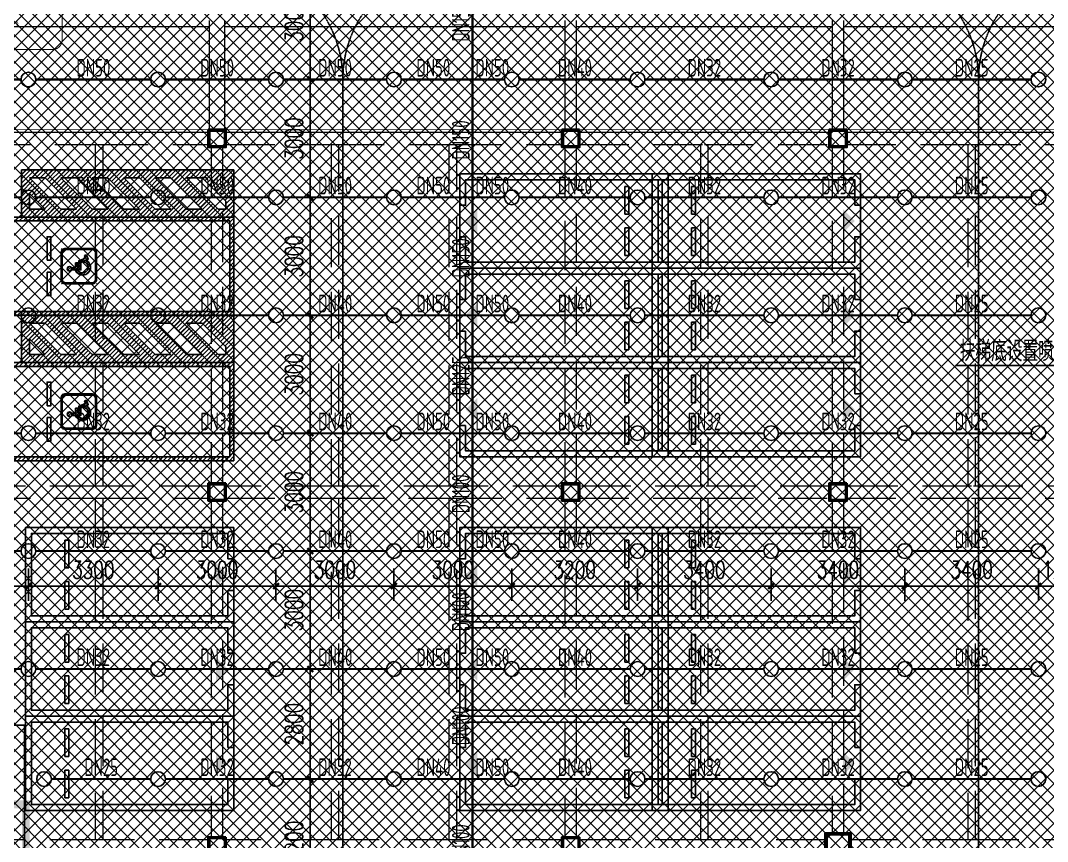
# Model space of a CAD drawing. Extents: x 6824721 to 16538177, y 2478193 to 6665639.
# Drawn here: x 8739264 to 8765394, y 2792814 to 2813701 of the extents above; entities that cross this region are included whole.
import ezdxf

# ---------------------------------------------------------------- set-up
doc = ezdxf.new("R2010")
doc.units = 0
doc.header["$LTSCALE"] = 10
for name, pattern in [('__DASH', [0.35, 0.25, -0.1]), ('DASH', [0.35, 0.25, -0.1]), ('短虚线', [187.5, 125, -62.5])]:
    doc.linetypes.add(name, pattern=pattern)
for name, color, linetype in [('0-wo', 8, 'Continuous'), ('0-绿', 3, 'Continuous'), ('0-蓝', 5, 'Continuous'), ('00-停车位', 67, 'Continuous'), ('3', 7, 'Continuous'), ('car', 252, 'Continuous'), ('W-EQUIP_喷头', 7, 'Continuous'), ('W-PIPE-喷淋中', 6, 'Continuous'), ('W-TEXT_喷淋', 7, 'Continuous'), ('W-TWT_DIM', 3, 'Continuous'), ('W-TWT_LEAD', 3, 'Continuous'), ('WALL', 9, 'Continuous')]:
    doc.layers.add(name, color=color, linetype=linetype)
doc.layers.add('钢梁', color=141, linetype='Continuous', lineweight=18)
doc.styles.add('_TCH_DIM_T3', font='SIMPLEX', dxfattribs={"width": 0.705882, "bigfont": 'GBCBIG'})
doc.styles.add('_TWT_PIPEDN', font='TSSDENG', dxfattribs={"width": 0.8, "height": 3.5, "bigfont": 'TSSDCHN'})
doc.styles.add('_TWT_SERIAL', font='TSSDENG', dxfattribs={"width": 0.8, "height": 3.5, "bigfont": 'TSSDCHN'})
doc.styles.add('黑体', font='simhei.ttf', dxfattribs={"width": 0.65})
doc.dimstyles.new('_TWT_ARCH&&150', dxfattribs={"dimtxt": 446.25, "dimasz": 150, "dimexe": 375, "dimexo": 450, "dimgap": 189.375, "dimtad": 1, "dimdec": 0, "dimzin": 0, "dimdsep": 46, "dimtxsty": '_TCH_DIM_T3', "dimblk": 'ARCHTICK', "dimcen": 0.09, "dimclrt": 7, "dimazin": 2, "dimtfac": 1, "dimtdec": 0, "dimtix": 1, "dimtmove": 2, "dimatfit": 3, "dimfxl": 0, "dimtolj": 1, "dimtzin": 0, "dimarcsym": 0})
pattern_1 = [(45, (-1868267.6, 386048.79), (-56.1266008, 56.1266008), [])]
pattern_2 = [(45, (-1051447.4, 216448.07), (-31.571213, 31.571213), [])]

# ---------------------------------------------------------------- blocks, each defined once
blk = doc.blocks.new('车位2400x5300')
at = {"layer": '00-停车位', "color": 251}
for p, q in [((-875, -1000), (-175, -1000)), ((-875, -1100), (-875, -1000)), ((-175, -1100), (-175, -1000)), ((175, -1000), (875, -1000)), ((175, -1100), (175, -1000)), ((875, -1100), (875, -1000)), ((-875, -1100), (-175, -1100)), ((175, -1100), (875, -1100)), ((400, -5300), (-400, -5300))]:
    blk.add_line(p, q, dxfattribs=at)
blk.add_lwpolyline([(400, -5150), (400, -5300), (1200, -5300), (1200, 0), (-1200, 0), (-1200, -5300), (-400, -5300), (-400, -5150), (-1050, -5150), (-1050, -150), (1050, -150), (1050, -5150), (400, -5150)], dxfattribs=at)
blk.add_lwpolyline([(0, -5150, 0, 600, 0), (0, -4850, 600, 600, 0)], format="xyseb", dxfattribs=at)
blk = doc.blocks.new('A$C45867796')
at = {"layer": '3'}
h = blk.add_hatch(dxfattribs=at)
h.set_pattern_fill('ANSI31', color=252, scale=50)
h.set_pattern_definition(pattern_1)
h.paths.add_polyline_path([(-2500, -6000), (0, -6000), (0, 0), (-2500, 0)])
h.paths.add_polyline_path([(-2400, -5900), (-100, -5900), (-100, -100), (-2400, -100)], flags=16)
h.paths.add_polyline_path([(-1400, -1250), (-1400, -1350), (-2000, -1350), (-2000, -1250)], flags=0)
h.paths.add_polyline_path([(-1100, -1250), (-500, -1250), (-500, -1350), (-1100, -1350)], flags=0)
h = blk.add_hatch(dxfattribs=at)
h.set_pattern_fill('ANSI31', color=252, scale=50)
h.set_pattern_definition(pattern_1)
h.paths.add_polyline_path([(-2500, -600), (-3700, -600), (-3700, -6000), (-2500, -6000)])
h.paths.add_polyline_path([(-2700, -1200), (-3100, -800), (-2700, -800)], flags=16)
h.paths.add_polyline_path([(-2700, -1600), (-2700, -2000), (-3500, -1200), (-3500, -800)], flags=16)
h.paths.add_polyline_path([(-2700, -2400), (-2700, -2800), (-3500, -2000), (-3500, -1600)], flags=16)
h.paths.add_polyline_path([(-3500, -2400), (-2700, -3200), (-2700, -3600), (-3500, -2800)], flags=16)
h.paths.add_polyline_path([(-3500, -3200), (-2700, -4000), (-2700, -4400), (-3500, -3600)], flags=16)
h.paths.add_polyline_path([(-3500, -4000), (-2700, -4800), (-2700, -5200), (-3500, -4400)], flags=16)
h.paths.add_polyline_path([(-3500, -4800), (-2700, -5600), (-2700, -5800), (-2900, -5800), (-3500, -5200)], flags=16)
h = blk.add_hatch(dxfattribs=at)
h.set_pattern_fill('ANSI31', color=252, scale=28.125)
h.set_pattern_definition(pattern_2)
h.paths.add_polyline_path([(-799, -2510), (-1699, -2510), (-1700, -1610), (-800, -1610)])
h.paths.add_polyline_path([(-827, -2482), (-1671, -2482), (-1672, -1638), (-828, -1638)], flags=16)
h = blk.add_hatch(dxfattribs=at)
h.set_pattern_fill('ANSI31', color=252, scale=28.125)
h.set_pattern_definition(pattern_2)
h.paths.add_polyline_path([(-1124, -1823, 1), (-1240, -1823, 1)])
h = blk.add_hatch(dxfattribs=at)
h.set_pattern_fill('ANSI31', color=252, scale=28.125)
h.set_pattern_definition(pattern_2)
h.paths.add_polyline_path([(-1210, -1974), (-1333, -1974), (-1333, -2030), (-1210, -2030), (-1210, -2055), (-1384, -2055), (-1457, -2224), (-1520, -2201), (-1539, -2254), (-1426, -2296), (-1347, -2111), (-1153, -2111), (-1153, -1873, -0.259), (-1210, -1874)])
h = blk.add_hatch(dxfattribs=at)
h.set_pattern_fill('ANSI31', color=252, scale=28.125)
h.set_pattern_definition(pattern_2)
h.paths.add_polyline_path([(-1363, -2149), (-1401, -2238, 1.512659), (-1153, -1967), (-1153, -2028, -1.826155)])
at = {"layer": 'car', "color": 8}
for p, q in [((-3500, -800), (-2700, -1600)), ((-2700, -1200), (-3100, -800)), ((-3500, -1200), (-2700, -2000)), ((-3500, -1600), (-2700, -2400)), ((-3500, -2000), (-2700, -2800)), ((-3500, -2400), (-2700, -3200)), ((-3500, -2800), (-2700, -3600)), ((-3500, -3200), (-2700, -4000)), ((-3500, -3600), (-2700, -4400)), ((-3500, -4000), (-2700, -4800)), ((-3500, -4400), (-2700, -5200)), ((-3500, -4800), (-2700, -5600))]:
    blk.add_line(p, q, dxfattribs=at)
at = {"layer": 'car', "ltscale": 0.5}
for p, q in [((-1210, -1974), (-1333, -1974)), ((-1333, -2030), (-1333, -1974)), ((-1210, -2030), (-1333, -2030)), ((-1539, -2254), (-1520, -2201))]:
    blk.add_line(p, q, dxfattribs=at)
for points in [[(-2500, 0), (0, 0), (0, -6000), (0, -6000), (-2500, -6000)], [(-2400, -100), (-100, -100), (-100, -5900), (-2400, -5900)], [(-3700, -600), (-2500, -600), (-2500, -6000), (-3700, -6000)], [(-1400, -1250), (-2000, -1250), (-2000, -1350), (-1400, -1350)], [(-1100, -1250), (-500, -1250), (-500, -1350), (-1100, -1350)]]:
    blk.add_lwpolyline(points, close=True, dxfattribs=at)
at = {"layer": 'car', "color": 8}
for points in [[(-3500, -800), (-3500, -1200)], [(-2700, -1200), (-2700, -800), (-3100, -800)], [(-3500, -1600), (-3500, -2000)], [(-2700, -2000), (-2700, -1600)], [(-3500, -2400), (-3500, -2800)], [(-2700, -2800), (-2700, -2400)], [(-3500, -3200), (-3500, -3600)], [(-2700, -3600), (-2700, -3200)], [(-3500, -4000), (-3500, -4400)], [(-2700, -4400), (-2700, -4000)], [(-3500, -4800), (-3500, -5200)], [(-2700, -5200), (-2700, -4800)], [(-3500, -5200), (-2900, -5800), (-2700, -5800), (-2700, -5600)]]:
    blk.add_lwpolyline(points, dxfattribs=at)
at = {"layer": 'car', "ltscale": 0.5}
for points in [[(-1587, -2510), (-912, -2510, 0.414214), (-799, -2397), (-800, -1722, 0.414214), (-912, -1610), (-1588, -1610, 0.414214), (-1700, -1723), (-1699, -2398, 0.414214)], [(-1587, -2482), (-912, -2482, 0.414214), (-827, -2397), (-828, -1722, 0.414214), (-912, -1638), (-1587, -1638, 0.414214), (-1672, -1723), (-1671, -2398, 0.414214)]]:
    blk.add_lwpolyline(points, format="xyb", close=True, dxfattribs=at)
for points in [[(-1153, -1873), (-1153, -2111), (-1347, -2111), (-1426, -2296), (-1539, -2254)], [(-1210, -2030), (-1210, -2055), (-1384, -2055), (-1457, -2224), (-1520, -2201)], [(-1210, -1874), (-1210, -1974)]]:
    blk.add_lwpolyline(points, dxfattribs=at)
blk.add_circle((-1182, -1823), 57.9, dxfattribs=at)
for radius, start, end in [(200, 204.5041, 70.6314), (143, 177.3017, 62.4815)]:
    blk.add_arc((-1220, -2155), radius, start, end, dxfattribs=at)
blk = doc.blocks.new('ewgy o')
at = {"layer": '0-蓝', "color": 6, "linetype": 'DASH', "ltscale": 3, "const_width": 50}
blk.add_lwpolyline([(-60793, 713215), (-56414, 713215, 0.414214), (-55914, 713715), (-55914, 716234, 0.414214), (-56414, 716734), (-60793, 716734, 0.414214), (-61293, 716234), (-61293, 713715, 0.414214)], format="xyb", close=True, dxfattribs=at)
at = {"layer": '0-绿', "color": 6, "linetype": 'DASH', "style": '黑体'}
blk.add_text('防火分区-2', height=563.3, dxfattribs=at).set_placement((-60571, 715375))
at = {"layer": '0-绿', "color": 6, "linetype": 'DASH', "style": '黑体', "width": 0.65}
for s, height, p in [('3853.21m', 563.3, (-60383, 713983)), ('2', 282, (-58277, 714358))]:
    blk.add_text(s, height=height, dxfattribs=at).set_placement(p)
blk = doc.blocks.new('jkytk')
at = {"layer": 'WALL', "color": 1, "const_width": 200}
for points in [[(8419664, 2828577), (8419664, 2819527), (8425839, 2819527), (8425839, 2802402), (8434014, 2802402), (8434014, 2792327), (8466189, 2792327), (8466189, 2801009), (8461189, 2801002), (8461089, 2801002), (8461089, 2837102)], [(8417164, 2796727), (8417164, 2780577), (8413214, 2780577), (8413214, 2783127), (8411314, 2783127), (8411314, 2765427), (8417114, 2765427), (8417114, 2753027), (8434039, 2753027), (8434014, 2802402), (8425839, 2802402), (8425839, 2801652), (8417164, 2801652), (8417164, 2796727)]]:
    blk.add_lwpolyline(points, dxfattribs=at)
blk = doc.blocks.new('LIANGMOBAN')
at = {"layer": '钢梁', "color": 8, "lineweight": 18}
for p, q in [((1865941, 99578), (1874591, 99578)), ((1874591, 99728), (1874591, 96953)), ((1874991, 96953), (1874991, 99728)), ((1874991, 99578), (1883641, 99578)), ((1883641, 99728), (1883641, 96953)), ((1883941, 96953), (1883941, 99728)), ((1883941, 99578), (1890441, 99578)), ((1890441, 99728), (1890441, 96953)), ((1890741, 96953), (1890741, 99728)), ((1890741, 99578), (1899101, 99578)), ((1871791, 96878), (1868791, 96878)), ((1874566, 96878), (1871791, 96878)), ((1877791, 96878), (1875016, 96878)), ((1880791, 96878), (1877791, 96878)), ((1883566, 96878), (1880791, 96878)), ((1887191, 96878), (1884016, 96878)), ((1890366, 96878), (1887191, 96878)), ((1893991, 96878), (1890816, 96878)), ((1897166, 96878), (1893991, 96878))]:
    blk.add_line(p, q, dxfattribs=at)
at = {"layer": '钢梁', "color": 8, "linetype": '短虚线', "lineweight": 18}
for p, q in [((1868791, 96578), (1871791, 96578)), ((1871691, 96578), (1871691, 87878)), ((1871791, 96578), (1874566, 96578)), ((1871891, 87878), (1871891, 96578)), ((1874641, 96503), (1874641, 87953)), ((1874941, 87953), (1874941, 96503)), ((1875016, 96578), (1877791, 96578)), ((1877691, 96578), (1877691, 87878)), ((1877791, 96578), (1880791, 96578)), ((1877891, 87878), (1877891, 96578)), ((1880691, 96578), (1880691, 87878)), ((1880791, 96578), (1883566, 96578)), ((1880891, 87878), (1880891, 96578)), ((1883641, 96503), (1883641, 87953)), ((1883941, 87953), (1883941, 96503)), ((1884016, 96578), (1887191, 96578)), ((1887091, 96578), (1887091, 87878)), ((1887191, 96578), (1890366, 96578)), ((1887291, 87878), (1887291, 96578)), ((1890441, 96503), (1890441, 87953)), ((1890741, 87953), (1890741, 96503)), ((1890816, 96578), (1893991, 96578)), ((1893891, 96578), (1893891, 87878)), ((1893991, 96578), (1897166, 96578)), ((1894091, 87878), (1894091, 96578)), ((1871791, 87878), (1868791, 87878)), ((1874566, 87878), (1871791, 87878)), ((1877791, 87878), (1875016, 87878)), ((1880791, 87878), (1877791, 87878)), ((1883566, 87878), (1880791, 87878)), ((1887191, 87878), (1884016, 87878)), ((1890366, 87878), (1887191, 87878)), ((1893991, 87878), (1890816, 87878)), ((1897166, 87878), (1893991, 87878)), ((1868791, 87578), (1871791, 87578)), ((1871691, 87578), (1871691, 78878)), ((1871791, 87578), (1874566, 87578)), ((1871891, 78878), (1871891, 87578)), ((1875016, 87578), (1877791, 87578)), ((1877691, 87578), (1877691, 78878)), ((1877791, 87578), (1880791, 87578)), ((1877891, 78878), (1877891, 87578)), ((1880691, 87578), (1880691, 78878)), ((1880791, 87578), (1883566, 87578)), ((1880891, 78878), (1880891, 87578)), ((1884016, 87578), (1887191, 87578)), ((1887091, 87578), (1887091, 78878)), ((1887191, 87578), (1890366, 87578)), ((1887291, 78878), (1887291, 87578)), ((1890816, 87578), (1893991, 87578)), ((1893891, 87578), (1893891, 78878)), ((1893991, 87578), (1897166, 87578)), ((1894091, 78878), (1894091, 87578)), ((1874641, 87503), (1874641, 78953)), ((1874941, 78953), (1874941, 87503)), ((1883641, 87503), (1883641, 78953)), ((1883941, 78953), (1883941, 87503)), ((1890441, 87503), (1890441, 79053)), ((1890741, 79053), (1890741, 87503)), ((1871791, 78878), (1868791, 78878)), ((1874566, 78878), (1871791, 78878)), ((1877791, 78878), (1875016, 78878)), ((1880791, 78878), (1877791, 78878)), ((1883566, 78878), (1880791, 78878)), ((1887191, 78878), (1884016, 78878)), ((1890266, 78878), (1887191, 78878)), ((1893991, 78878), (1890916, 78878)), ((1897066, 78878), (1893991, 78878))]:
    blk.add_line(p, q, dxfattribs=at)
blk = doc.blocks.new('_ArchTick')
at = {"color": 0, "linetype": 'ByBlock', "const_width": 0.4}
blk.add_lwpolyline([(-0.5, -0.5), (0.5, 0.5)], dxfattribs=at)
blk = doc.blocks.new('*D583')
at = {"layer": 'Defpoints', "color": 0, "transparency": 16777216}
for p in [(8765164, 2800207), (8766439, 2800207), (8766439, 2799312)]:
    blk.add_point(p, dxfattribs=at)
at = {"layer": 'W-TWT_DIM', "color": 0, "lineweight": -2, "transparency": 16777216}
for p, q in [((8765164, 2799757), (8765164, 2798937)), ((8766439, 2799757), (8766439, 2798937)), ((8765164, 2799312), (8765014, 2799312)), ((8765164, 2799312), (8766439, 2799312)), ((8766439, 2799312), (8766589, 2799312))]:
    blk.add_line(p, q, dxfattribs=at)
at = {"layer": 'W-TWT_DIM', "color": 0, "lineweight": -2, "transparency": 16777216, "xscale": 150, "yscale": 150, "zscale": 150}
blk.add_blockref('_ArchTick', (8765164, 2799312), dxfattribs=at)
at = {"layer": 'W-TWT_DIM', "color": 0, "lineweight": -2, "transparency": 16777216, "xscale": 150, "yscale": 150, "zscale": 150, "rotation": 180}
blk.add_blockref('_ArchTick', (8766439, 2799312), dxfattribs=at)
at = {"layer": 'W-TWT_DIM', "color": 7, "transparency": 16777216, "insert": (8765802, 2799725), "char_height": 446.2, "attachment_point": 5, "style": '_TCH_DIM_T3'}
blk.add_mtext('\\A1;1275', dxfattribs=at)
blk = doc.blocks.new('*D584')
at = {"layer": 'Defpoints', "color": 0, "transparency": 16777216}
for p in [(8761764, 2800207), (8765164, 2800207), (8765164, 2799312)]:
    blk.add_point(p, dxfattribs=at)
at = {"layer": 'W-TWT_DIM', "color": 0, "lineweight": -2, "transparency": 16777216}
for p, q in [((8761764, 2799757), (8761764, 2798937)), ((8765164, 2799757), (8765164, 2798937)), ((8761764, 2799312), (8765164, 2799312))]:
    blk.add_line(p, q, dxfattribs=at)
at = {"layer": 'W-TWT_DIM', "color": 0, "lineweight": -2, "transparency": 16777216, "xscale": 150, "yscale": 150, "zscale": 150, "rotation": 180}
blk.add_blockref('_ArchTick', (8761764, 2799312), dxfattribs=at)
at = {"layer": 'W-TWT_DIM', "color": 0, "lineweight": -2, "transparency": 16777216, "xscale": 150, "yscale": 150, "zscale": 150}
blk.add_blockref('_ArchTick', (8765164, 2799312), dxfattribs=at)
at = {"layer": 'W-TWT_DIM', "color": 7, "transparency": 16777216, "insert": (8763464, 2799725), "char_height": 446.2, "attachment_point": 5, "style": '_TCH_DIM_T3'}
blk.add_mtext('\\A1;3400', dxfattribs=at)
blk = doc.blocks.new('*D585')
at = {"layer": 'Defpoints', "color": 0, "transparency": 16777216}
for p in [(8758364, 2800207), (8761764, 2800207), (8761764, 2799312)]:
    blk.add_point(p, dxfattribs=at)
at = {"layer": 'W-TWT_DIM', "color": 0, "lineweight": -2, "transparency": 16777216}
for p, q in [((8758364, 2799757), (8758364, 2798937)), ((8761764, 2799757), (8761764, 2798937)), ((8758364, 2799312), (8761764, 2799312))]:
    blk.add_line(p, q, dxfattribs=at)
at = {"layer": 'W-TWT_DIM', "color": 0, "lineweight": -2, "transparency": 16777216, "xscale": 150, "yscale": 150, "zscale": 150, "rotation": 180}
blk.add_blockref('_ArchTick', (8758364, 2799312), dxfattribs=at)
at = {"layer": 'W-TWT_DIM', "color": 0, "lineweight": -2, "transparency": 16777216, "xscale": 150, "yscale": 150, "zscale": 150}
blk.add_blockref('_ArchTick', (8761764, 2799312), dxfattribs=at)
at = {"layer": 'W-TWT_DIM', "color": 7, "transparency": 16777216, "insert": (8760064, 2799725), "char_height": 446.2, "attachment_point": 5, "style": '_TCH_DIM_T3'}
blk.add_mtext('\\A1;3400', dxfattribs=at)
blk = doc.blocks.new('*D586')
at = {"layer": 'Defpoints', "color": 0, "transparency": 16777216}
for p in [(8754964, 2800207), (8758364, 2800207), (8758364, 2799312)]:
    blk.add_point(p, dxfattribs=at)
at = {"layer": 'W-TWT_DIM', "color": 0, "lineweight": -2, "transparency": 16777216}
for p, q in [((8754964, 2799757), (8754964, 2798937)), ((8758364, 2799757), (8758364, 2798937)), ((8754964, 2799312), (8758364, 2799312))]:
    blk.add_line(p, q, dxfattribs=at)
at = {"layer": 'W-TWT_DIM', "color": 0, "lineweight": -2, "transparency": 16777216, "xscale": 150, "yscale": 150, "zscale": 150, "rotation": 180}
blk.add_blockref('_ArchTick', (8754964, 2799312), dxfattribs=at)
at = {"layer": 'W-TWT_DIM', "color": 0, "lineweight": -2, "transparency": 16777216, "xscale": 150, "yscale": 150, "zscale": 150}
blk.add_blockref('_ArchTick', (8758364, 2799312), dxfattribs=at)
at = {"layer": 'W-TWT_DIM', "color": 7, "transparency": 16777216, "insert": (8756664, 2799725), "char_height": 446.2, "attachment_point": 5, "style": '_TCH_DIM_T3'}
blk.add_mtext('\\A1;3400', dxfattribs=at)
blk = doc.blocks.new('*D587')
at = {"layer": 'Defpoints', "color": 0, "transparency": 16777216}
for p in [(8751764, 2800207), (8754964, 2800207), (8754964, 2799312)]:
    blk.add_point(p, dxfattribs=at)
at = {"layer": 'W-TWT_DIM', "color": 0, "lineweight": -2, "transparency": 16777216}
for p, q in [((8751764, 2799757), (8751764, 2798937)), ((8754964, 2799757), (8754964, 2798937)), ((8751764, 2799312), (8754964, 2799312))]:
    blk.add_line(p, q, dxfattribs=at)
at = {"layer": 'W-TWT_DIM', "color": 0, "lineweight": -2, "transparency": 16777216, "xscale": 150, "yscale": 150, "zscale": 150, "rotation": 180}
blk.add_blockref('_ArchTick', (8751764, 2799312), dxfattribs=at)
at = {"layer": 'W-TWT_DIM', "color": 0, "lineweight": -2, "transparency": 16777216, "xscale": 150, "yscale": 150, "zscale": 150}
blk.add_blockref('_ArchTick', (8754964, 2799312), dxfattribs=at)
at = {"layer": 'W-TWT_DIM', "color": 7, "transparency": 16777216, "insert": (8753364, 2799725), "char_height": 446.2, "attachment_point": 5, "style": '_TCH_DIM_T3'}
blk.add_mtext('\\A1;3200', dxfattribs=at)
blk = doc.blocks.new('*D588')
at = {"layer": 'Defpoints', "color": 0, "transparency": 16777216}
for p in [(8748764, 2800207), (8751764, 2800207), (8751764, 2799312)]:
    blk.add_point(p, dxfattribs=at)
at = {"layer": 'W-TWT_DIM', "color": 0, "lineweight": -2, "transparency": 16777216}
for p, q in [((8748764, 2799757), (8748764, 2798937)), ((8751764, 2799757), (8751764, 2798937)), ((8748764, 2799312), (8751764, 2799312))]:
    blk.add_line(p, q, dxfattribs=at)
at = {"layer": 'W-TWT_DIM', "color": 0, "lineweight": -2, "transparency": 16777216, "xscale": 150, "yscale": 150, "zscale": 150, "rotation": 180}
blk.add_blockref('_ArchTick', (8748764, 2799312), dxfattribs=at)
at = {"layer": 'W-TWT_DIM', "color": 0, "lineweight": -2, "transparency": 16777216, "xscale": 150, "yscale": 150, "zscale": 150}
blk.add_blockref('_ArchTick', (8751764, 2799312), dxfattribs=at)
at = {"layer": 'W-TWT_DIM', "color": 7, "transparency": 16777216, "insert": (8750264, 2799725), "char_height": 446.2, "attachment_point": 5, "style": '_TCH_DIM_T3'}
blk.add_mtext('\\A1;3000', dxfattribs=at)
blk = doc.blocks.new('*D589')
at = {"layer": 'Defpoints', "color": 0, "transparency": 16777216}
for p in [(8745764, 2800207), (8748764, 2800207), (8748764, 2799312)]:
    blk.add_point(p, dxfattribs=at)
at = {"layer": 'W-TWT_DIM', "color": 0, "lineweight": -2, "transparency": 16777216}
for p, q in [((8745764, 2799757), (8745764, 2798937)), ((8748764, 2799757), (8748764, 2798937)), ((8745764, 2799312), (8748764, 2799312))]:
    blk.add_line(p, q, dxfattribs=at)
at = {"layer": 'W-TWT_DIM', "color": 0, "lineweight": -2, "transparency": 16777216, "xscale": 150, "yscale": 150, "zscale": 150, "rotation": 180}
blk.add_blockref('_ArchTick', (8745764, 2799312), dxfattribs=at)
at = {"layer": 'W-TWT_DIM', "color": 0, "lineweight": -2, "transparency": 16777216, "xscale": 150, "yscale": 150, "zscale": 150}
blk.add_blockref('_ArchTick', (8748764, 2799312), dxfattribs=at)
at = {"layer": 'W-TWT_DIM', "color": 7, "transparency": 16777216, "insert": (8747264, 2799725), "char_height": 446.2, "attachment_point": 5, "style": '_TCH_DIM_T3'}
blk.add_mtext('\\A1;3000', dxfattribs=at)
blk = doc.blocks.new('*D590')
at = {"layer": 'Defpoints', "color": 0, "transparency": 16777216}
for p in [(8742764, 2800207), (8745764, 2800207), (8745764, 2799312)]:
    blk.add_point(p, dxfattribs=at)
at = {"layer": 'W-TWT_DIM', "color": 0, "lineweight": -2, "transparency": 16777216}
for p, q in [((8742764, 2799757), (8742764, 2798937)), ((8745764, 2799757), (8745764, 2798937)), ((8742764, 2799312), (8745764, 2799312))]:
    blk.add_line(p, q, dxfattribs=at)
at = {"layer": 'W-TWT_DIM', "color": 0, "lineweight": -2, "transparency": 16777216, "xscale": 150, "yscale": 150, "zscale": 150, "rotation": 180}
blk.add_blockref('_ArchTick', (8742764, 2799312), dxfattribs=at)
at = {"layer": 'W-TWT_DIM', "color": 0, "lineweight": -2, "transparency": 16777216, "xscale": 150, "yscale": 150, "zscale": 150}
blk.add_blockref('_ArchTick', (8745764, 2799312), dxfattribs=at)
at = {"layer": 'W-TWT_DIM', "color": 7, "transparency": 16777216, "insert": (8744264, 2799725), "char_height": 446.2, "attachment_point": 5, "style": '_TCH_DIM_T3'}
blk.add_mtext('\\A1;3000', dxfattribs=at)
blk = doc.blocks.new('*D591')
at = {"layer": 'Defpoints', "color": 0, "transparency": 16777216}
for p in [(8739464, 2800207), (8742764, 2800207), (8742764, 2799312)]:
    blk.add_point(p, dxfattribs=at)
at = {"layer": 'W-TWT_DIM', "color": 0, "lineweight": -2, "transparency": 16777216}
for p, q in [((8739464, 2799757), (8739464, 2798937)), ((8742764, 2799757), (8742764, 2798937)), ((8739464, 2799312), (8742764, 2799312))]:
    blk.add_line(p, q, dxfattribs=at)
at = {"layer": 'W-TWT_DIM', "color": 0, "lineweight": -2, "transparency": 16777216, "xscale": 150, "yscale": 150, "zscale": 150, "rotation": 180}
blk.add_blockref('_ArchTick', (8739464, 2799312), dxfattribs=at)
at = {"layer": 'W-TWT_DIM', "color": 0, "lineweight": -2, "transparency": 16777216, "xscale": 150, "yscale": 150, "zscale": 150}
blk.add_blockref('_ArchTick', (8742764, 2799312), dxfattribs=at)
at = {"layer": 'W-TWT_DIM', "color": 7, "transparency": 16777216, "insert": (8741114, 2799725), "char_height": 446.2, "attachment_point": 5, "style": '_TCH_DIM_T3'}
blk.add_mtext('\\A1;3300', dxfattribs=at)
blk = doc.blocks.new('*D592')
at = {"layer": 'Defpoints', "color": 0, "transparency": 16777216}
for p in [(8736164, 2800207), (8739464, 2800207), (8739464, 2799312)]:
    blk.add_point(p, dxfattribs=at)
at = {"layer": 'W-TWT_DIM', "color": 0, "lineweight": -2, "transparency": 16777216}
for p, q in [((8736164, 2799757), (8736164, 2798937)), ((8739464, 2799757), (8739464, 2798937)), ((8736164, 2799312), (8739464, 2799312))]:
    blk.add_line(p, q, dxfattribs=at)
at = {"layer": 'W-TWT_DIM', "color": 0, "lineweight": -2, "transparency": 16777216, "xscale": 150, "yscale": 150, "zscale": 150, "rotation": 180}
blk.add_blockref('_ArchTick', (8736164, 2799312), dxfattribs=at)
at = {"layer": 'W-TWT_DIM', "color": 0, "lineweight": -2, "transparency": 16777216, "xscale": 150, "yscale": 150, "zscale": 150}
blk.add_blockref('_ArchTick', (8739464, 2799312), dxfattribs=at)
at = {"layer": 'W-TWT_DIM', "color": 7, "transparency": 16777216, "insert": (8737814, 2799725), "char_height": 446.2, "attachment_point": 5, "style": '_TCH_DIM_T3'}
blk.add_mtext('\\A1;3300', dxfattribs=at)
blk = doc.blocks.new('*D1283')
at = {"layer": 'Defpoints', "color": 0, "transparency": 16777216}
for p in [(8746635, 2794401), (8746635, 2794401), (8746635, 2791201)]:
    blk.add_point(p, dxfattribs=at)
at = {"layer": 'W-TWT_DIM', "color": 0, "lineweight": -2, "transparency": 16777216}
for p, q in [((8746185, 2794401), (8746260, 2794401)), ((8746635, 2791201), (8746635, 2794401)), ((8746185, 2791201), (8746260, 2791201))]:
    blk.add_line(p, q, dxfattribs=at)
at = {"layer": 'W-TWT_DIM', "color": 0, "lineweight": -2, "transparency": 16777216, "xscale": 150, "yscale": 150, "zscale": 150}
for p, rotation in [((8746635, 2794401), 90), ((8746635, 2791201), 270)]:
    blk.add_blockref('_ArchTick', p, dxfattribs=dict(at, rotation=rotation))
at = {"layer": 'W-TWT_DIM', "color": 7, "transparency": 16777216, "insert": (8746222, 2792801), "char_height": 446.2, "attachment_point": 5, "rotation": 90, "style": '_TCH_DIM_T3'}
blk.add_mtext('\\A1;3200', dxfattribs=at)
blk = doc.blocks.new('*D1284')
at = {"layer": 'Defpoints', "color": 0, "transparency": 16777216}
for p in [(8746635, 2797201), (8746635, 2797201), (8746635, 2794401)]:
    blk.add_point(p, dxfattribs=at)
at = {"layer": 'W-TWT_DIM', "color": 0, "lineweight": -2, "transparency": 16777216}
for p, q in [((8746185, 2797201), (8746260, 2797201)), ((8746635, 2794401), (8746635, 2797201)), ((8746185, 2794401), (8746260, 2794401))]:
    blk.add_line(p, q, dxfattribs=at)
at = {"layer": 'W-TWT_DIM', "color": 0, "lineweight": -2, "transparency": 16777216, "xscale": 150, "yscale": 150, "zscale": 150}
for p, rotation in [((8746635, 2797201), 90), ((8746635, 2794401), 270)]:
    blk.add_blockref('_ArchTick', p, dxfattribs=dict(at, rotation=rotation))
at = {"layer": 'W-TWT_DIM', "color": 7, "transparency": 16777216, "insert": (8746222, 2795801), "char_height": 446.2, "attachment_point": 5, "rotation": 90, "style": '_TCH_DIM_T3'}
blk.add_mtext('\\A1;2800', dxfattribs=at)
blk = doc.blocks.new('*D1285')
at = {"layer": 'Defpoints', "color": 0, "transparency": 16777216}
for p in [(8746635, 2800201), (8746635, 2800201), (8746635, 2797201)]:
    blk.add_point(p, dxfattribs=at)
at = {"layer": 'W-TWT_DIM', "color": 0, "lineweight": -2, "transparency": 16777216}
for p, q in [((8746185, 2800201), (8746260, 2800201)), ((8746635, 2797201), (8746635, 2800201)), ((8746185, 2797201), (8746260, 2797201))]:
    blk.add_line(p, q, dxfattribs=at)
at = {"layer": 'W-TWT_DIM', "color": 0, "lineweight": -2, "transparency": 16777216, "xscale": 150, "yscale": 150, "zscale": 150}
for p, rotation in [((8746635, 2800201), 90), ((8746635, 2797201), 270)]:
    blk.add_blockref('_ArchTick', p, dxfattribs=dict(at, rotation=rotation))
at = {"layer": 'W-TWT_DIM', "color": 7, "transparency": 16777216, "insert": (8746222, 2798701), "char_height": 446.2, "attachment_point": 5, "rotation": 90, "style": '_TCH_DIM_T3'}
blk.add_mtext('\\A1;3000', dxfattribs=at)
blk = doc.blocks.new('*D1286')
at = {"layer": 'Defpoints', "color": 0, "transparency": 16777216}
for p in [(8746635, 2803201), (8746635, 2803201), (8746635, 2800201)]:
    blk.add_point(p, dxfattribs=at)
at = {"layer": 'W-TWT_DIM', "color": 0, "lineweight": -2, "transparency": 16777216}
for p, q in [((8746185, 2803201), (8746260, 2803201)), ((8746635, 2800201), (8746635, 2803201)), ((8746185, 2800201), (8746260, 2800201))]:
    blk.add_line(p, q, dxfattribs=at)
at = {"layer": 'W-TWT_DIM', "color": 0, "lineweight": -2, "transparency": 16777216, "xscale": 150, "yscale": 150, "zscale": 150}
for p, rotation in [((8746635, 2803201), 90), ((8746635, 2800201), 270)]:
    blk.add_blockref('_ArchTick', p, dxfattribs=dict(at, rotation=rotation))
at = {"layer": 'W-TWT_DIM', "color": 7, "transparency": 16777216, "insert": (8746222, 2801701), "char_height": 446.2, "attachment_point": 5, "rotation": 90, "style": '_TCH_DIM_T3'}
blk.add_mtext('\\A1;3000', dxfattribs=at)
blk = doc.blocks.new('*D1287')
at = {"layer": 'Defpoints', "color": 0, "transparency": 16777216}
for p in [(8746635, 2806201), (8746635, 2806201), (8746635, 2803201)]:
    blk.add_point(p, dxfattribs=at)
at = {"layer": 'W-TWT_DIM', "color": 0, "lineweight": -2, "transparency": 16777216}
for p, q in [((8746185, 2806201), (8746260, 2806201)), ((8746635, 2803201), (8746635, 2806201)), ((8746185, 2803201), (8746260, 2803201))]:
    blk.add_line(p, q, dxfattribs=at)
at = {"layer": 'W-TWT_DIM', "color": 0, "lineweight": -2, "transparency": 16777216, "xscale": 150, "yscale": 150, "zscale": 150}
for p, rotation in [((8746635, 2806201), 90), ((8746635, 2803201), 270)]:
    blk.add_blockref('_ArchTick', p, dxfattribs=dict(at, rotation=rotation))
at = {"layer": 'W-TWT_DIM', "color": 7, "transparency": 16777216, "insert": (8746222, 2804701), "char_height": 446.2, "attachment_point": 5, "rotation": 90, "style": '_TCH_DIM_T3'}
blk.add_mtext('\\A1;3000', dxfattribs=at)
blk = doc.blocks.new('*D1288')
at = {"layer": 'Defpoints', "color": 0, "transparency": 16777216}
for p in [(8746635, 2809201), (8746635, 2809201), (8746635, 2806201)]:
    blk.add_point(p, dxfattribs=at)
at = {"layer": 'W-TWT_DIM', "color": 0, "lineweight": -2, "transparency": 16777216}
for p, q in [((8746185, 2809201), (8746260, 2809201)), ((8746635, 2806201), (8746635, 2809201)), ((8746185, 2806201), (8746260, 2806201))]:
    blk.add_line(p, q, dxfattribs=at)
at = {"layer": 'W-TWT_DIM', "color": 0, "lineweight": -2, "transparency": 16777216, "xscale": 150, "yscale": 150, "zscale": 150}
for p, rotation in [((8746635, 2809201), 90), ((8746635, 2806201), 270)]:
    blk.add_blockref('_ArchTick', p, dxfattribs=dict(at, rotation=rotation))
at = {"layer": 'W-TWT_DIM', "color": 7, "transparency": 16777216, "insert": (8746222, 2807701), "char_height": 446.2, "attachment_point": 5, "rotation": 90, "style": '_TCH_DIM_T3'}
blk.add_mtext('\\A1;3000', dxfattribs=at)
blk = doc.blocks.new('*D1289')
at = {"layer": 'Defpoints', "color": 0, "transparency": 16777216}
for p in [(8746635, 2812201), (8746635, 2812201), (8746635, 2809201)]:
    blk.add_point(p, dxfattribs=at)
at = {"layer": 'W-TWT_DIM', "color": 0, "lineweight": -2, "transparency": 16777216}
for p, q in [((8746185, 2812201), (8746260, 2812201)), ((8746635, 2809201), (8746635, 2812201)), ((8746185, 2809201), (8746260, 2809201))]:
    blk.add_line(p, q, dxfattribs=at)
at = {"layer": 'W-TWT_DIM', "color": 0, "lineweight": -2, "transparency": 16777216, "xscale": 150, "yscale": 150, "zscale": 150}
for p, rotation in [((8746635, 2812201), 90), ((8746635, 2809201), 270)]:
    blk.add_blockref('_ArchTick', p, dxfattribs=dict(at, rotation=rotation))
at = {"layer": 'W-TWT_DIM', "color": 7, "transparency": 16777216, "insert": (8746222, 2810701), "char_height": 446.2, "attachment_point": 5, "rotation": 90, "style": '_TCH_DIM_T3'}
blk.add_mtext('\\A1;3000', dxfattribs=at)
blk = doc.blocks.new('*D1290')
at = {"layer": 'Defpoints', "color": 0, "transparency": 16777216}
for p in [(8746635, 2815201), (8746635, 2815201), (8746635, 2812201)]:
    blk.add_point(p, dxfattribs=at)
at = {"layer": 'W-TWT_DIM', "color": 0, "lineweight": -2, "transparency": 16777216}
for p, q in [((8746185, 2815201), (8746260, 2815201)), ((8746635, 2812201), (8746635, 2815201)), ((8746185, 2812201), (8746260, 2812201))]:
    blk.add_line(p, q, dxfattribs=at)
at = {"layer": 'W-TWT_DIM', "color": 0, "lineweight": -2, "transparency": 16777216, "xscale": 150, "yscale": 150, "zscale": 150}
for p, rotation in [((8746635, 2815201), 90), ((8746635, 2812201), 270)]:
    blk.add_blockref('_ArchTick', p, dxfattribs=dict(at, rotation=rotation))
at = {"layer": 'W-TWT_DIM', "color": 7, "transparency": 16777216, "insert": (8746222, 2813701), "char_height": 446.2, "attachment_point": 5, "rotation": 90, "style": '_TCH_DIM_T3'}
blk.add_mtext('\\A1;3000', dxfattribs=at)
blk = doc.blocks.new('$TwtSys$00000125')
blk.add_circle((0, 0, 0), 1)

msp = doc.modelspace()

# ---------------------------------------------------------------- hatches: boundary and pattern name
h = msp.add_hatch()
h.set_pattern_fill('ANSI37', color=8, scale=150)
h.set_pattern_definition([(45, (8303016.86, 2710265.2), (-168.3798, 168.3798), []), (135, (8303016.86, 2710265.2), (-168.3798, -168.3798), [])])
h.paths.add_polyline_path([(8824414.1, 2949451.5), (8824414.1, 2935151.5), (8842714.1, 2935151.5), (8842714.1, 2879526.5), (8827964.1, 2879526.5), (8827964.1, 2881476.5), (8830839.1, 2881476.5), (8830939.1, 2886876.5), (8804334.6, 2886876.5), (8804142.3, 2820149.7), (8833564.1, 2820152.3), (8833564.1, 2817714.5), (8841204.8, 2810768), (8839163.9, 2808501.4), (8843102.6, 2804955), (8820829.2, 2780217.9), (8820829.2, 2770055.4), (8785124.6, 2730401.5), (8708264.1, 2730401.5), (8708264.1, 2736351.5), (8695014.1, 2750701.5), (8695014.1, 2775001.5), (8703014.1, 2775002.8), (8703014.1, 2949451.5), (8712039.3, 2949451.5)])

# ---------------------------------------------------------------- linework, layer by layer
at = {"layer": '0-wo', "color": 8}
for p, q in [((8744489.1, 2810926.5), (8744039.1, 2810926.5)), ((8744039.1, 2810926.5), (8744039.1, 2810476.5)), ((8744489.1, 2810476.5), (8744489.1, 2810926.5)), ((8753489.1, 2810926.5), (8753039.1, 2810926.5)), ((8753039.1, 2810926.5), (8753039.1, 2810476.5)), ((8753489.1, 2810476.5), (8753489.1, 2810926.5)), ((8760289.1, 2810926.5), (8759839.1, 2810926.5)), ((8759839.1, 2810926.5), (8759839.1, 2810476.5)), ((8760289.1, 2810476.5), (8760289.1, 2810926.5)), ((8744039.1, 2810476.5), (8744489.1, 2810476.5)), ((8753039.1, 2810476.5), (8753489.1, 2810476.5)), ((8759839.1, 2810476.5), (8760289.1, 2810476.5)), ((8744489.1, 2801926.5), (8744039.1, 2801926.5)), ((8744039.1, 2801926.5), (8744039.1, 2801476.5)), ((8744489.1, 2801476.5), (8744489.1, 2801926.5)), ((8753489.1, 2801926.5), (8753039.1, 2801926.5)), ((8753039.1, 2801926.5), (8753039.1, 2801476.5)), ((8753489.1, 2801476.5), (8753489.1, 2801926.5)), ((8760289.1, 2801926.5), (8759839.1, 2801926.5)), ((8759839.1, 2801926.5), (8759839.1, 2801476.5)), ((8760289.1, 2801476.5), (8760289.1, 2801926.5)), ((8744039.1, 2801476.5), (8744489.1, 2801476.5)), ((8753039.1, 2801476.5), (8753489.1, 2801476.5)), ((8759839.1, 2801476.5), (8760289.1, 2801476.5)), ((8739364.1, 2795776.5), (8738964.1, 2795776.5)), ((8739364.1, 2795776.5), (8739364.1, 2793776.5)), ((8739364.1, 2793776.5), (8739364.1, 2792363)), ((8760389.1, 2793026.5), (8759739.1, 2793026.5)), ((8759739.1, 2793026.5), (8759739.1, 2792376.5)), ((8760389.1, 2792376.5), (8760389.1, 2793026.5)), ((8744489.1, 2792926.5), (8744039.1, 2792926.5)), ((8744039.1, 2792926.5), (8744039.1, 2792476.5)), ((8744489.1, 2792476.5), (8744489.1, 2792926.5)), ((8753489.1, 2792926.5), (8753039.1, 2792926.5)), ((8753039.1, 2792926.5), (8753039.1, 2792476.5)), ((8753489.1, 2792476.5), (8753489.1, 2792926.5))]:
    msp.add_line(p, q, dxfattribs=at)
at = {"layer": '0-wo', "color": 8, "linetype": 'DASH', "const_width": 20}
msp.add_lwpolyline([(8731264.1, 2819476.5), (8784864.1, 2819476.5), (8784864.1, 2810926.5), (8731264.1, 2810926.5)], close=True, dxfattribs=at)
at = {"layer": '0-wo', "color": 8, "linetype": '__DASH', "ltscale": 1.5}
for points in [[(8744464.1, 2815201.5, -0.4142136), (8747464.1, 2812201.5)], [(8750464.1, 2815201.5, 0.4142136), (8747464.1, 2812201.5)], [(8760639.1, 2815201.5, -0.4142136), (8763639.1, 2812201.5)], [(8766639.1, 2815201.5, 0.4142136), (8763639.1, 2812201.5)]]:
    msp.add_lwpolyline(points, format="xyb", dxfattribs=at)
for points in [[(8747464.1, 2741939), (8747464.1, 2812201.5)], [(8763639.1, 2741939), (8763639.1, 2812201.5)]]:
    msp.add_lwpolyline(points, dxfattribs=at)
at = {"layer": '0-wo', "color": 8, "lineweight": 35}
for points in [[(8744489.1, 2810926.5), (8744039.1, 2810926.5), (8744039.1, 2810476.5), (8744489.1, 2810476.5)], [(8744459.1, 2810506.5), (8744069.1, 2810506.5), (8744069.1, 2810896.5), (8744459.1, 2810896.5)], [(8753489.1, 2810926.5), (8753039.1, 2810926.5), (8753039.1, 2810476.5), (8753489.1, 2810476.5)], [(8753459.1, 2810506.5), (8753069.1, 2810506.5), (8753069.1, 2810896.5), (8753459.1, 2810896.5)], [(8760289.1, 2810926.5), (8759839.1, 2810926.5), (8759839.1, 2810476.5), (8760289.1, 2810476.5)], [(8760259.1, 2810506.5), (8759869.1, 2810506.5), (8759869.1, 2810896.5), (8760259.1, 2810896.5)], [(8744489.1, 2801926.5), (8744039.1, 2801926.5), (8744039.1, 2801476.5), (8744489.1, 2801476.5)], [(8744459.1, 2801506.5), (8744069.1, 2801506.5), (8744069.1, 2801896.5), (8744459.1, 2801896.5)], [(8753489.1, 2801926.5), (8753039.1, 2801926.5), (8753039.1, 2801476.5), (8753489.1, 2801476.5)], [(8753459.1, 2801506.5), (8753069.1, 2801506.5), (8753069.1, 2801896.5), (8753459.1, 2801896.5)], [(8760289.1, 2801926.5), (8759839.1, 2801926.5), (8759839.1, 2801476.5), (8760289.1, 2801476.5)], [(8760259.1, 2801506.5), (8759869.1, 2801506.5), (8759869.1, 2801896.5), (8760259.1, 2801896.5)], [(8760389.1, 2793026.5), (8759739.1, 2793026.5), (8759739.1, 2792376.5), (8760389.1, 2792376.5)], [(8760349.1, 2792416.5), (8759779.1, 2792416.5), (8759779.1, 2792986.5), (8760349.1, 2792986.5)], [(8744489.1, 2792926.5), (8744039.1, 2792926.5), (8744039.1, 2792476.5), (8744489.1, 2792476.5)], [(8744459.1, 2792506.5), (8744069.1, 2792506.5), (8744069.1, 2792896.5), (8744459.1, 2792896.5)], [(8753489.1, 2792926.5), (8753039.1, 2792926.5), (8753039.1, 2792476.5), (8753489.1, 2792476.5)], [(8753459.1, 2792506.5), (8753069.1, 2792506.5), (8753069.1, 2792896.5), (8753459.1, 2792896.5)]]:
    msp.add_lwpolyline(points, close=True, dxfattribs=at)
at = {"layer": 'W-PIPE-喷淋中', "ltscale": 1.5, "const_width": 52.5}
for points in [[(8750764.1, 2815201.5), (8750764.1, 2812201.5)], [(8739276.6, 2812201.5), (8736351.6, 2812201.5)], [(8742576.6, 2812201.5), (8739651.6, 2812201.5)], [(8745576.6, 2812201.5), (8742951.6, 2812201.5)], [(8748576.6, 2812201.5), (8745951.6, 2812201.5)], [(8750764.1, 2812201.5), (8748951.6, 2812201.5)], [(8751576.6, 2812201.5), (8750764.1, 2812201.5)], [(8750764.1, 2809201.5), (8750764.1, 2812201.5)], [(8751951.6, 2812201.5), (8754776.6, 2812201.5)], [(8755151.6, 2812201.5), (8758176.6, 2812201.5)], [(8758551.6, 2812201.5), (8761576.6, 2812201.5)], [(8761951.6, 2812201.5), (8764976.6, 2812201.5)], [(8739276.6, 2809201.5), (8736351.6, 2809201.5)], [(8742576.6, 2809201.5), (8739651.6, 2809201.5)], [(8745576.6, 2809201.5), (8742951.6, 2809201.5)], [(8748576.6, 2809201.5), (8745951.6, 2809201.5)], [(8750764.1, 2809201.5), (8748951.6, 2809201.5)], [(8751576.6, 2809201.5), (8750764.1, 2809201.5)], [(8750764.1, 2806201.5), (8750764.1, 2809201.5)], [(8751951.6, 2809201.5), (8754776.6, 2809201.5)], [(8755151.6, 2809201.5), (8758176.6, 2809201.5)], [(8758551.6, 2809201.5), (8761576.6, 2809201.5)], [(8761951.6, 2809201.5), (8764976.6, 2809201.5)], [(8739276.6, 2806201.5), (8736351.6, 2806201.5)], [(8742576.6, 2806201.5), (8739651.6, 2806201.5)], [(8745576.6, 2806201.5), (8742951.6, 2806201.5)], [(8748576.6, 2806201.5), (8745951.6, 2806201.5)], [(8750764.1, 2806201.5), (8748951.6, 2806201.5)], [(8751576.6, 2806201.5), (8750764.1, 2806201.5)], [(8750764.1, 2803201.5), (8750764.1, 2806201.5)], [(8751951.6, 2806201.5), (8754776.6, 2806201.5)], [(8755151.6, 2806201.5), (8758176.6, 2806201.5)], [(8758551.6, 2806201.5), (8761576.6, 2806201.5)], [(8761951.6, 2806201.5), (8764976.6, 2806201.5)], [(8739276.6, 2803201.5), (8736351.6, 2803201.5)], [(8742576.6, 2803201.5), (8739651.6, 2803201.5)], [(8745576.6, 2803201.5), (8742951.6, 2803201.5)], [(8748576.6, 2803201.5), (8745951.6, 2803201.5)], [(8750764.1, 2803201.5), (8748951.6, 2803201.5)], [(8751576.6, 2803201.5), (8750764.1, 2803201.5)], [(8750764.1, 2800201.5), (8750764.1, 2803201.5)], [(8751951.6, 2803201.5), (8754776.6, 2803201.5)], [(8755151.6, 2803201.5), (8758176.6, 2803201.5)], [(8758551.6, 2803201.5), (8761576.6, 2803201.5)], [(8761951.6, 2803201.5), (8764976.6, 2803201.5)], [(8739276.6, 2800201.5), (8736351.6, 2800201.5)], [(8742576.6, 2800201.5), (8739651.6, 2800201.5)], [(8745576.6, 2800201.5), (8742951.6, 2800201.5)], [(8748576.6, 2800201.5), (8745951.6, 2800201.5)], [(8750764.1, 2800201.5), (8748951.6, 2800201.5)], [(8751576.6, 2800201.5), (8750764.1, 2800201.5)], [(8750764.1, 2797201.5), (8750764.1, 2800201.5)], [(8751951.6, 2800201.5), (8754776.6, 2800201.5)], [(8755151.6, 2800201.5), (8758176.6, 2800201.5)], [(8758551.6, 2800201.5), (8761576.6, 2800201.5)], [(8761951.6, 2800201.5), (8764976.6, 2800201.5)], [(8739276.6, 2797201.5), (8736351.6, 2797201.5)], [(8742576.6, 2797201.5), (8739651.6, 2797201.5)], [(8745576.6, 2797201.5), (8742951.6, 2797201.5)], [(8748576.6, 2797201.5), (8745951.6, 2797201.5)], [(8750764.1, 2797201.5), (8748951.6, 2797201.5)], [(8751576.6, 2797201.5), (8750764.1, 2797201.5)], [(8750764.1, 2794401.5), (8750764.1, 2797201.5)], [(8751951.6, 2797201.5), (8754776.6, 2797201.5)], [(8755151.6, 2797201.5), (8758176.6, 2797201.5)], [(8758551.6, 2797201.5), (8761576.6, 2797201.5)], [(8761951.6, 2797201.5), (8764976.6, 2797201.5)], [(8742576.6, 2794401.5), (8740051.6, 2794401.5)], [(8745576.6, 2794401.5), (8742951.6, 2794401.5)], [(8748576.6, 2794401.5), (8745951.6, 2794401.5)], [(8750764.1, 2794401.5), (8748951.6, 2794401.5)], [(8751576.6, 2794401.5), (8750764.1, 2794401.5)], [(8750764.1, 2791201.5), (8750764.1, 2794401.5)], [(8751951.6, 2794401.5), (8754776.6, 2794401.5)], [(8755151.6, 2794401.5), (8758176.6, 2794401.5)], [(8758551.6, 2794401.5), (8761576.6, 2794401.5)], [(8761951.6, 2794401.5), (8764976.6, 2794401.5)]]:
    msp.add_lwpolyline(points, dxfattribs=at)
at = {"layer": 'W-TWT_LEAD'}
msp.add_line((8766391.5, 2804923.1), (8763057.5, 2804923.1), dxfattribs=at)

# ---------------------------------------------------------------- block references
msp.add_blockref('jkytk', (305383.7, -8645.8))
at = {"layer": '0-wo', "xscale": 0.5, "yscale": 0.5, "zscale": 0.5}
msp.add_blockref('ewgy o', (8768281.1, 2456355), dxfattribs=at)
at = {"layer": '0-wo', "color": 8, "xscale": -1, "rotation": 90}
for p in [(8738689.1, 2806201.5), (8738689.1, 2802501.5)]:
    msp.add_blockref('A$C45867796', p, dxfattribs=at)
at = {"layer": '0-wo', "color": 8}
for p, rotation in [((8755739.1, 2808601.5), 270), ((8755339.1, 2808601.5), 90), ((8755739.1, 2806201.5), 270), ((8755339.1, 2806201.5), 90), ((8755739.1, 2803801.5), 270), ((8755339.1, 2803801.5), 90), ((8739389.1, 2799601.5), 90), ((8755739.1, 2799601.5), 270), ((8755339.1, 2799601.5), 90), ((8739389.1, 2797201.5), 90), ((8755739.1, 2797201.5), 270), ((8755339.1, 2797201.5), 90), ((8739389.1, 2794801.5), 90), ((8755739.1, 2794801.5), 270), ((8755339.1, 2794801.5), 90)]:
    msp.add_blockref('车位2400x5300', p, dxfattribs=dict(at, rotation=rotation))
at = {"layer": 'W-EQUIP_喷头', "xscale": 187.5, "yscale": 187.5, "zscale": 187.5}
for p in [(8739464.1, 2812201.5), (8742764.1, 2812201.5), (8745764.1, 2812201.5), (8748764.1, 2812201.5), (8751764.1, 2812201.5), (8754964.1, 2812201.5), (8758364.1, 2812201.5), (8761764.1, 2812201.5), (8765164.1, 2812201.5), (8739464.1, 2809201.5), (8742764.1, 2809201.5), (8745764.1, 2809201.5), (8748764.1, 2809201.5), (8751764.1, 2809201.5), (8754964.1, 2809201.5), (8758364.1, 2809201.5), (8761764.1, 2809201.5), (8765164.1, 2809201.5), (8739464.1, 2806201.5), (8742764.1, 2806201.5), (8745764.1, 2806201.5), (8748764.1, 2806201.5), (8751764.1, 2806201.5), (8754964.1, 2806201.5), (8758364.1, 2806201.5), (8761764.1, 2806201.5), (8765164.1, 2806201.5), (8739464.1, 2803201.5), (8742764.1, 2803201.5), (8745764.1, 2803201.5), (8748764.1, 2803201.5), (8751764.1, 2803201.5), (8754964.1, 2803201.5), (8758364.1, 2803201.5), (8761764.1, 2803201.5), (8765164.1, 2803201.5), (8739464.1, 2800201.5), (8742764.1, 2800201.5), (8745764.1, 2800201.5), (8748764.1, 2800201.5), (8751764.1, 2800201.5), (8754964.1, 2800201.5), (8758364.1, 2800201.5), (8761764.1, 2800201.5), (8765164.1, 2800201.5), (8739464.1, 2797201.5), (8742764.1, 2797201.5), (8745764.1, 2797201.5), (8748764.1, 2797201.5), (8751764.1, 2797201.5), (8754964.1, 2797201.5), (8758364.1, 2797201.5), (8761764.1, 2797201.5), (8765164.1, 2797201.5), (8739864.1, 2794401.5), (8742764.1, 2794401.5), (8745764.1, 2794401.5), (8748764.1, 2794401.5), (8751764.1, 2794401.5), (8754964.1, 2794401.5), (8758364.1, 2794401.5), (8761764.1, 2794401.5), (8765164.1, 2794401.5)]:
    msp.add_blockref('$TwtSys$00000125', p, dxfattribs=at)
at = {"layer": '钢梁', "color": 6}
msp.add_blockref('LIANGMOBAN', (6869472.7, 2713973), dxfattribs=at)

# ---------------------------------------------------------------- texts
at = {"layer": 'W-TEXT_喷淋', "style": '_TWT_PIPEDN', "width": 0.64}
for s, p in [('DN150', (8750689.1, 2813164.2)), ('DN150', (8750689.1, 2810164.2)), ('DN150', (8750689.1, 2807164.2)), ('DN125', (8750689.1, 2804164.2)), ('DN100', (8750689.1, 2801164.2)), ('DN100', (8750689.1, 2798164.2)), ('DN100', (8750689.1, 2795264.2)), ('DN100', (8750689.1, 2792264.2))]:
    msp.add_text(s, height=450, rotation=90, dxfattribs=at).set_placement(p)
for s, p in [('DN50', (8740687.6, 2812276.5)), ('DN50', (8743837.6, 2812276.5)), ('DN50', (8746837.6, 2812276.5)), ('DN50', (8749337.6, 2812276.5)), ('DN50', (8750837.6, 2812276.5)), ('DN40', (8752937.6, 2812276.5)), ('DN32', (8756237.6, 2812276.5)), ('DN32', (8759637.6, 2812276.5)), ('DN25', (8763037.6, 2812276.5)), ('DN40', (8740687.6, 2809276.5)), ('DN50', (8743837.6, 2809276.5)), ('DN50', (8746837.6, 2809276.5)), ('DN50', (8749337.6, 2809276.5)), ('DN50', (8750837.6, 2809276.5)), ('DN40', (8752937.6, 2809276.5)), ('DN32', (8756237.6, 2809276.5)), ('DN32', (8759637.6, 2809276.5)), ('DN25', (8763037.6, 2809276.5)), ('DN32', (8740687.6, 2806276.5)), ('DN32', (8743837.6, 2806276.5)), ('DN40', (8746837.6, 2806276.5)), ('DN50', (8749337.6, 2806276.5)), ('DN50', (8750837.6, 2806276.5)), ('DN40', (8752937.6, 2806276.5)), ('DN32', (8756237.6, 2806276.5)), ('DN32', (8759637.6, 2806276.5)), ('DN25', (8763037.6, 2806276.5)), ('DN32', (8740687.6, 2803276.5)), ('DN32', (8743837.6, 2803276.5)), ('DN40', (8746837.6, 2803276.5)), ('DN50', (8749337.6, 2803276.5)), ('DN50', (8750837.6, 2803276.5)), ('DN40', (8752937.6, 2803276.5)), ('DN32', (8756237.6, 2803276.5)), ('DN32', (8759637.6, 2803276.5)), ('DN25', (8763037.6, 2803276.5)), ('DN32', (8740687.6, 2800276.5)), ('DN32', (8743837.6, 2800276.5)), ('DN40', (8746837.6, 2800276.5)), ('DN50', (8749337.6, 2800276.5)), ('DN50', (8750837.6, 2800276.5)), ('DN40', (8752937.6, 2800276.5)), ('DN32', (8756237.6, 2800276.5)), ('DN32', (8759637.6, 2800276.5)), ('DN25', (8763037.6, 2800276.5)), ('DN32', (8740687.6, 2797276.5)), ('DN32', (8743837.6, 2797276.5)), ('DN40', (8746837.6, 2797276.5)), ('DN50', (8749337.6, 2797276.5)), ('DN50', (8750837.6, 2797276.5)), ('DN40', (8752937.6, 2797276.5)), ('DN32', (8756237.6, 2797276.5)), ('DN32', (8759637.6, 2797276.5)), ('DN25', (8763037.6, 2797276.5)), ('DN25', (8740887.6, 2794476.5)), ('DN32', (8743837.6, 2794476.5)), ('DN32', (8746837.6, 2794476.5)), ('DN40', (8749337.6, 2794476.5)), ('DN50', (8750837.6, 2794476.5)), ('DN40', (8752937.6, 2794476.5)), ('DN32', (8756237.6, 2794476.5)), ('DN32', (8759637.6, 2794476.5)), ('DN25', (8763037.6, 2794476.5))]:
    msp.add_text(s, height=450, dxfattribs=at).set_placement(p)
at = {"layer": 'W-TWT_LEAD', "color": 7, "style": '_TWT_SERIAL', "width": 0.8}
msp.add_text('扶梯底设置喷头', height=525, dxfattribs=at).set_placement((8763162.5, 2805028.1))

# ---------------------------------------------------------------- dimensions: what is measured, and where the dimension line sits
at = {"layer": 'W-TWT_DIM'}
for p1, p2, distance, picture, middle in [((8746634.7, 2812201.5), (8746634.7, 2815201.5), 0, '*D1290', (8746222.2, 2813701.5)), ((8746634.7, 2809201.5), (8746634.7, 2812201.5), 0, '*D1289', (8746222.2, 2810701.5)), ((8746634.7, 2806201.5), (8746634.7, 2809201.5), 0, '*D1288', (8746222.2, 2807701.5)), ((8746634.7, 2803201.5), (8746634.7, 2806201.5), 0, '*D1287', (8746222.2, 2804701.5)), ((8746634.7, 2800201.5), (8746634.7, 2803201.5), 0, '*D1286', (8746222.2, 2801701.5)), ((8736164.1, 2800206.8), (8739464.1, 2800206.8), -894.4, '*D592', (8737814.1, 2799724.9)), ((8739464.1, 2800206.8), (8742764.1, 2800206.8), -894.4, '*D591', (8741114.1, 2799724.9)), ((8742764.1, 2800206.8), (8745764.1, 2800206.8), -894.4, '*D590', (8744264.1, 2799724.9)), ((8745764.1, 2800206.8), (8748764.1, 2800206.8), -894.4, '*D589', (8747264.1, 2799724.9)), ((8746634.7, 2797201.5), (8746634.7, 2800201.5), 0, '*D1285', (8746222.2, 2798701.5)), ((8748764.1, 2800206.8), (8751764.1, 2800206.8), -894.4, '*D588', (8750264.1, 2799724.9)), ((8751764.1, 2800206.8), (8754964.1, 2800206.8), -894.4, '*D587', (8753364.1, 2799724.9)), ((8754964.1, 2800206.8), (8758364.1, 2800206.8), -894.4, '*D586', (8756664.1, 2799724.9)), ((8758364.1, 2800206.8), (8761764.1, 2800206.8), -894.4, '*D585', (8760064.1, 2799724.9)), ((8761764.1, 2800206.8), (8765164.1, 2800206.8), -894.4, '*D584', (8763464.1, 2799724.9)), ((8765164.1, 2800206.8), (8766439.1, 2800206.8), -894.4, '*D583', (8765801.6, 2799724.9)), ((8746634.7, 2794401.5), (8746634.7, 2797201.5), 0, '*D1284', (8746222.2, 2795801.5)), ((8746634.7, 2791201.5), (8746634.7, 2794401.5), 0, '*D1283', (8746222.2, 2792801.5))]:
    dim = msp.add_aligned_dim(p1=p1, p2=p2, distance=distance, dimstyle='_TWT_ARCH&&150', dxfattribs=at)
    dim.commit()
    dim.dimension.update_dxf_attribs({"geometry": picture, "text_midpoint": middle})

doc.saveas('drawing.dxf')
